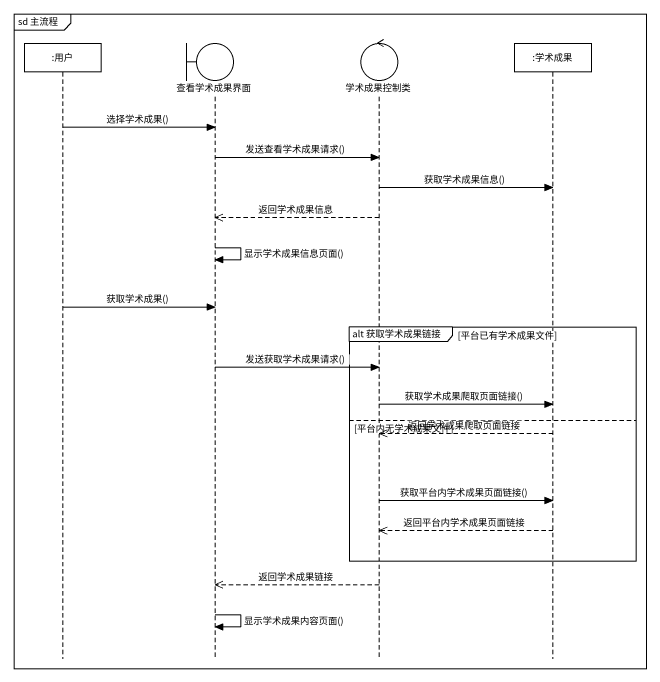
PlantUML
@startuml
mainframe sd 主流程
hide footbox
participant ":用户" as 用户
boundary 查看学术成果界面
control 学术成果控制类
participant ":学术成果" as 学术成果

用户 -> 查看学术成果界面 : 选择学术成果()
查看学术成果界面 -> 学术成果控制类 : 发送查看学术成果请求()
学术成果控制类 -> 学术成果 : 获取学术成果信息()
学术成果控制类 -->> 查看学术成果界面 : 返回学术成果信息
查看学术成果界面 -> 查看学术成果界面 : 显示学术成果信息页面()
用户 -> 查看学术成果界面 : 获取学术成果()
group alt 获取学术成果链接 [平台已有学术成果文件]
  查看学术成果界面 -> 学术成果控制类 : 发送获取学术成果请求()
  学术成果控制类 -> 学术成果 : 获取学术成果爬取页面链接()
else 平台内无学术成果文件
  学术成果 -->> 学术成果控制类 : 返回学术成果爬取页面链接
  学术成果控制类 -> 学术成果 : 获取平台内学术成果页面链接()
  学术成果 -->> 学术成果控制类 : 返回平台内学术成果页面链接
end
学术成果控制类 -->> 查看学术成果界面 : 返回学术成果链接
查看学术成果界面 -> 查看学术成果界面 : 显示学术成果内容页面()
@enduml
